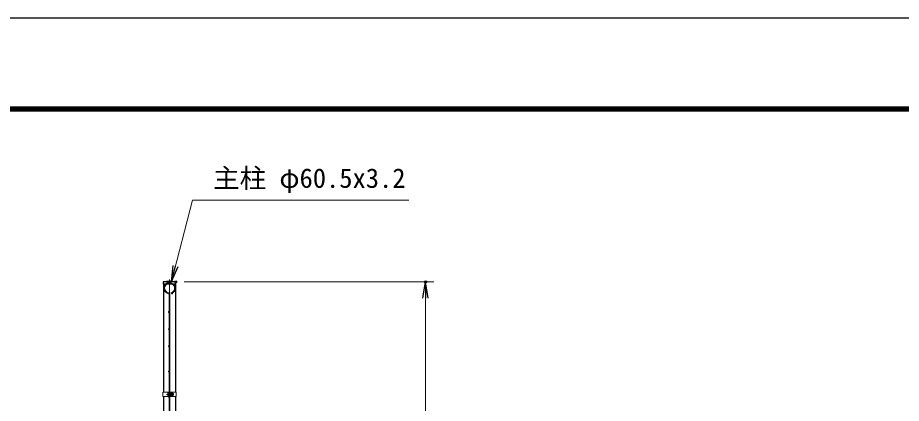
# Model space of a CAD drawing. Units: millimetres, scale not verified. Extents: x -8400 to 8400, y -5940 to 5940.
# Drawn here: x -2639 to 1726, y 4035 to 5940 of the extents above; entities that cross this region are included whole.
import ezdxf
from ezdxf.enums import TextEntityAlignment as Align

# ---------------------------------------------------------------- set-up
doc = ezdxf.new("R2010")
doc.units = ezdxf.units.MM
doc.header["$LTSCALE"] = 20
doc.header["$PDMODE"] = 32
doc.header["$PDSIZE"] = 10
doc.linetypes.add('USER1', pattern=[50.8, 31.75, -6.35, 6.35, -6.35])
for name, color, linetype, lineweight in [('0-3_D-STR1', 1, 'Continuous', 25), ('0-4_D-STR-DIM', 7, 'Continuous', 13), ('0-A_D-STR3', 3, 'Continuous', 13), ('0-B_D-STR2', 7, 'Continuous', 13), ('0-C_D-BMK', 2, 'USER1', 13), ('0-D_D-STR-TXT', 7, 'Continuous', 13), ('0-E_D-TTL', 7, 'Continuous', 25)]:
    doc.layers.add(name, color=color, linetype=linetype, lineweight=lineweight)
doc.layers.add('0-5_0', color=7, linetype='Continuous')
doc.layers.add('0-6_Defpoints', color=7, linetype='Continuous')
doc.styles.add('ＭＳ ゴシック', font='')
doc.styles.get('ＭＳ ゴシック').set_extended_font_data('MS Gothic')

# ---------------------------------------------------------------- blocks, each defined once
blk = doc.blocks.new('_Open')
at = {"layer": '0-5_0'}
blk.add_line((-20, 3.333), (0, 0), dxfattribs=at)
blk.add_lwpolyline([(-20, -3.333), (0, 0), (-20, 0)], dxfattribs=at)

msp = doc.modelspace()

# ---------------------------------------------------------------- linework, layer by layer
at = {"layer": '0-3_D-STR1'}
for p, q in [((-1857.42, 4634.78), (-1920.32, 4634.78)), ((-1920.32, 4634.78), (-1920.32, 4623.78)), ((-1857.42, 4634.78), (-1920.32, 4634.78)), ((-1920.32, 4634.78), (-1920.32, 4623.78)), ((-1857.42, 4623.78), (-1857.42, 4634.78)), ((-1857.42, 4623.78), (-1920.32, 4623.78)), ((-1919.12, 4623.78), (-1919.12, 4089.03)), ((-1862.27, 4623.78), (-1915.47, 4623.78)), ((-1858.62, 4089.03), (-1858.62, 4623.78)), ((-1919.12, 4069.03), (-1919.12, 3656.28)), ((-1858.62, 3656.28), (-1858.62, 4069.03))]:
    msp.add_line(p, q, dxfattribs=at)
msp.add_arc((-1888.87, 4473.56), 164.27, 78.96219, 101.03781, dxfattribs=at)
msp.add_arc((-1888.87, 4473.56), 164.27, 78.96219, 101.03781, dxfattribs=at)
at = {"layer": '0-4_D-STR-DIM'}
for p, q in [((-1817.42, 4634.78), (-583.87, 4634.78)), ((-623.87, 3211.78), (-623.87, 4554.78))]:
    msp.add_line(p, q, dxfattribs=at)
at = {"layer": '0-6_Defpoints'}
for p in [(-1857.42, 4634.78), (-623.87, 4634.78)]:
    msp.add_point(p, dxfattribs=at)
at = {"layer": '0-A_D-STR3'}
for p, q in [((-1921.42, 4089.03), (-1890.67, 4089.03)), ((-1921.42, 4089.03), (-1921.42, 4069.03)), ((-1921.42, 4069.03), (-1890.67, 4069.03)), ((-1897.77, 4085.53), (-1897.77, 4072.53)), ((-1892.97, 4069.03), (-1892.97, 4089.03)), ((-1892.97, 4087.03), (-1892.97, 4071.03)), ((-1890.67, 4069.03), (-1890.67, 4089.03)), ((-1890.67, 4083.03), (-1887.07, 4083.03)), ((-1890.67, 4082.36), (-1887.07, 4082.36)), ((-1890.67, 4075.71), (-1887.07, 4075.71)), ((-1890.67, 4075.03), (-1887.07, 4075.03)), ((-1887.07, 4069.03), (-1887.07, 4089.03)), ((-1887.07, 4089.03), (-1856.32, 4089.03)), ((-1887.07, 4069.03), (-1856.32, 4069.03)), ((-1884.77, 4069.03), (-1884.77, 4089.03)), ((-1884.77, 4083.53), (-1884.39, 4086.7)), ((-1884.77, 4083.53), (-1884.77, 4074.53)), ((-1884.77, 4074.53), (-1884.39, 4071.37)), ((-1882.62, 4086.78), (-1884.29, 4086.78)), ((-1882.64, 4071.28), (-1884.29, 4071.28)), ((-1882.58, 4079.03), (-1882.58, 4086.76)), ((-1875.78, 4082.79), (-1882.58, 4082.79)), ((-1882.58, 4079.03), (-1882.58, 4071.31)), ((-1875.78, 4075.28), (-1882.58, 4075.28)), ((-1882.48, 4086.54), (-1882.52, 4086.71)), ((-1875.78, 4086.54), (-1882.48, 4086.54)), ((-1875.78, 4071.53), (-1882.48, 4071.53)), ((-1873.27, 4084.03), (-1873.27, 4074.03)), ((-1873.27, 4083.03), (-1869.97, 4083.03)), ((-1873.27, 4082.36), (-1869.65, 4082.36)), ((-1873.27, 4075.71), (-1869.65, 4075.71)), ((-1873.27, 4075.03), (-1869.97, 4075.03)), ((-1869.97, 4083.03), (-1869.97, 4075.03)), ((-1856.32, 4089.03), (-1856.32, 4069.03))]:
    msp.add_line(p, q, dxfattribs=at)
for centre, radius, start, end in [((-1884.29, 4086.68), 0.1, 90, 173), ((-1884.29, 4071.38), 0.1, 187, 270), ((-1882.64, 4071.38), 0.1, 270, 337.2244), ((-1882.62, 4086.68), 0.1, 15, 90), ((-1887.46, 4084.66), 5.32, 339.37322, 22.7756), ((-1887.46, 4073.41), 5.32, 337.2244, 20.62678), ((-1903.33, 4079.03), 21.19, 0, 10.20031), ((-1903.33, 4079.03), 21.19, 349.79969, 0), ((-1876.8, 4084.66), 2.13, 298.45309, 61.54691), ((-1881.54, 4079.03), 6.87, 0, 33.09348), ((-1881.54, 4079.03), 6.87, 326.90652, 0), ((-1876.8, 4073.4), 2.13, 298.45309, 61.54691), ((-1880.05, 4079.78), 8, 32.13463, 57.68315), ((-1880.05, 4078.29), 8, 302.31685, 327.86537), ((-1877.47, 4079.03), 8.5, 331.92751, 28.07249)]:
    msp.add_arc(centre, radius, start, end, dxfattribs=at)
for centre, start_param, end_param in [((-1892.97, 4085.53), 1.5707963, 3.1415927), ((-1892.97, 4072.53), 3.1415927, 4.712389)]:
    msp.add_ellipse(centre, major_axis=(4.8, 0), ratio=0.3125, start_param=start_param, end_param=end_param, dxfattribs=at)
at = {"layer": '0-B_D-STR2'}
for p, q in [((-1890.67, 3646.78), (-1890.67, 4572.65)), ((-1887.07, 3646.78), (-1887.07, 4572.65)), ((-1881.9, 4580.4), (-1880.87, 4576.95))]:
    msp.add_line(p, q, dxfattribs=at)
for centre in [(-1888.87, 4633.58), (-1914.68, 4618.68), (-1914.68, 4588.88), (-1863.07, 4618.68), (-1863.07, 4588.88), (-1875.76, 4577.03), (-1892.47, 4485.78), (-1892.47, 4401.28), (-1892.47, 4316.78), (-1892.47, 4191.78), (-1892.47, 4066.78)]:
    msp.add_circle(centre, 1.8, dxfattribs=at)
for centre, radius, start, end in [((-1888.87, 4603.78), 28, 286.60421, 260.16066), ((-1888.87, 4603.78), 24.4, 286.60421, 260.16066), ((-1894.27, 4572.65), 3.6, 0, 80.16066), ((-1894.27, 4572.65), 7.2, 0, 80.16066)]:
    msp.add_arc(centre, radius, start, end, dxfattribs=at)
at = {"layer": '0-C_D-BMK'}
for p, q in [((-1888.87, -4080.22), (-1888.87, 4646.78)), ((-1903.29, 4079.03), (-1867.55, 4079.03))]:
    msp.add_line(p, q, dxfattribs=at)
at = {"layer": '0-D_D-STR-TXT'}
msp.add_lwpolyline([(-706.52, 5038.24), (-1775.88, 5038.24), (-1879.87, 4636.72)], dxfattribs=at)
at = {"layer": '0-E_D-TTL', "color": 2}
msp.add_lwpolyline([(-8400, 5940), (8400, 5940), (8400, -5940), (-8400, -5940)], close=True, dxfattribs=at)
at = {"layer": '0-E_D-TTL'}
for points in [[(-7860, 5500), (7860, 5500), (7860, -5500), (-7860, -5500)], [(-7855, 5495), (7855, 5495), (7855, -5495), (-7855, -5495)], [(-7850, 5490), (7850, 5490), (7850, -5490), (-7850, -5490)], [(-7845, 5485), (7845, 5485), (7845, -5485), (-7845, -5485)], [(-7840, 5480), (7840, 5480), (7840, -5480), (-7840, -5480)]]:
    msp.add_lwpolyline(points, close=True, dxfattribs=at)

# ---------------------------------------------------------------- block references
at = {"layer": '0-4_D-STR-DIM', "xscale": 4, "yscale": 4, "rotation": 90}
msp.add_blockref('_Open', (-623.87, 4634.78), dxfattribs=at)
at = {"layer": '0-D_D-STR-TXT', "xscale": 4, "yscale": 4, "rotation": 255.47953}
msp.add_blockref('_Open', (-1880.37, 4634.78), dxfattribs=at)

# ---------------------------------------------------------------- texts
at = {"layer": '0-D_D-STR-TXT', "style": 'ＭＳ ゴシック'}
msp.add_text('主柱 φ60.5x3.2', height=96.19, dxfattribs=at).set_placement((-1674.03, 5070.27), align=Align.BOTTOM_LEFT)

doc.saveas('drawing.dxf')
